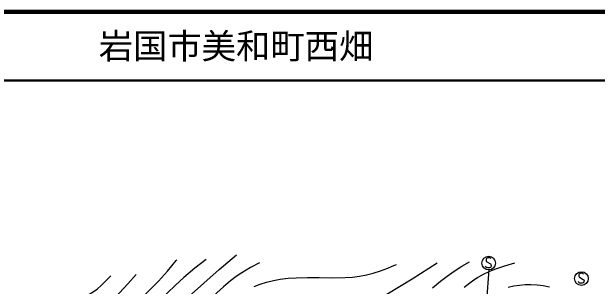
# Model space of a CAD drawing. Units: millimetres, scale not verified. Extents: x 40000 to 680000, y 20000 to 380000.
# Drawn here: x 392344 to 477632, y 340083 to 380000 of the extents above; entities that cross this region are included whole.
import ezdxf
from ezdxf.enums import TextEntityAlignment as Align

# ---------------------------------------------------------------- set-up
doc = ezdxf.new("R2010")
doc.units = ezdxf.units.MM
doc.header["$LTSCALE"] = 1000
for name, color, linetype, lineweight in [('M-BGD', 7, 'Continuous', 25), ('M-TTL', 2, 'Continuous', 140), ('M-TTL-LINE', 7, 'Continuous', 50)]:
    doc.layers.add(name, color=color, linetype=linetype, lineweight=lineweight)
doc.layers.add('M-TTL-TXT', color=7, linetype='Continuous')
doc.styles.add('ＭＳ ゴシック', font='')
doc.styles.get('ＭＳ ゴシック').set_extended_font_data('MS Gothic')

# ---------------------------------------------------------------- blocks, each defined once
blk = doc.blocks.new('BUHIN204')
at = {"color": 7, "linetype": 'Continuous', "lineweight": 25}
blk.add_lwpolyline([(596, -397), (663, -351), (708, -281), (742, -180), (764, -26), (747, 107), (688, 227), (588, 306), (475, 327), (400, 333), (296, 307), (231, 245), (-156, -251), (-254, -298), (-383, -320), (-501, -293), (-590, -245), (-669, -164), (-692, -4), (-660, 224), (-632, 321), (-574, 409), (-488, 478), (-365, 531)], dxfattribs=at)
blk.add_circle((0, 0), 995, dxfattribs=at)

msp = doc.modelspace()

# ---------------------------------------------------------------- linework, layer by layer
at = {"layer": 'M-BGD'}
msp.add_line((458993, 299740), (461862, 342509), dxfattribs=at)
for points in [[(408534, 328068), (411725, 331773), (414969, 335446), (416514, 337012), (418102, 338534), (420303, 340543), (422543, 342507), (423802, 343590), (425063, 344668)], [(400239, 329861), (401777, 330579), (403288, 331350), (404232, 331898), (405145, 332498), (405923, 333079), (406663, 333706), (407518, 334542), (408331, 335421), (409346, 336537), (410404, 337613), (412081, 339200), (413722, 340836), (415024, 342299), (416289, 343811), (416340, 343873), (416391, 343934)], [(420679, 343991), (419033, 342707), (417425, 341378), (416182, 340253), (414980, 339084), (413627, 337684), (412319, 336243), (410973, 334685), (409578, 333161), (408449, 332074), (407279, 331032), (406017, 329956), (404737, 328889)], [(428449, 343483), (427136, 342791), (425859, 342050), (425025, 341491), (424218, 340877), (423209, 340017), (422235, 339108), (418966, 335891), (415765, 332655), (414277, 330810), (412744, 329006), (411851, 328119), (410926, 327262)], [(427672, 340033), (428550, 340371), (429459, 340657), (430454, 340904), (431463, 341092), (432611, 341238), (433772, 341325), (435441, 341374), (437108, 341362), (439023, 341323), (440935, 341344), (441970, 341414), (443009, 341546), (443999, 341737), (444988, 341989), (446066, 342331), (447119, 342729), (447755, 342990), (448388, 343257)], [(454312, 343427), (450670, 341130), (446984, 338878)], [(453655, 339852), (454781, 340812), (455771, 341570), (456804, 342286), (457911, 342982), (459035, 343652)], [(465579, 343426), (464121, 343006), (462683, 342529), (461832, 342188), (461002, 341790), (460231, 341344), (459480, 340841), (458241, 339890)], [(388917, 337954), (390350, 337582), (391792, 337270), (392846, 337113), (393919, 337015), (395550, 336949), (397197, 336942), (398046, 336979), (398886, 337076), (399584, 337228), (400279, 337442), (401485, 337915), (402671, 338445), (403457, 338841), (404210, 339288), (404821, 339727), (405396, 340216), (406109, 340903), (406801, 341621)], [(410467, 341790), (409274, 340440), (408042, 339137), (407136, 338275), (406189, 337458), (405053, 336565), (403862, 335705), (402798, 334987), (401690, 334313), (401026, 333972), (400337, 333687), (399772, 333512), (399186, 333394), (398490, 333331), (397784, 333329), (393992, 333634), (390218, 334000)], [(464661, 339932), (465470, 340126), (466300, 340262), (467129, 340334), (467961, 340345), (468853, 340295), (469740, 340185), (470656, 340011)]]:
    msp.add_lwpolyline(points, dxfattribs=at)
at = {"layer": 'M-TTL'}
msp.add_line((680000, 380000), (40000, 380000), dxfattribs=at)
at = {"layer": 'M-TTL-LINE'}
msp.add_line((40000, 370000), (680000, 370000), dxfattribs=at)

# ---------------------------------------------------------------- block references
at = {"layer": 'M-BGD', "rotation": 97.99101}
for p in [(461815, 343460), (475327, 341208)]:
    msp.add_blockref('BUHIN204', p, dxfattribs=at)

# ---------------------------------------------------------------- texts
at = {"layer": 'M-TTL-TXT', "style": 'ＭＳ ゴシック'}
msp.add_text('岩国市美和町西畑', height=3666, dxfattribs=at).set_placement((405024, 375000), align=Align.MIDDLE_LEFT)

doc.saveas('drawing.dxf')
